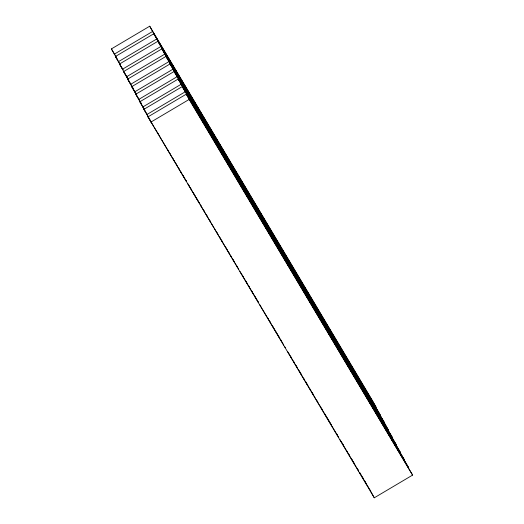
<?xml version="1.0" encoding="UTF-8"?>
<svg xmlns="http://www.w3.org/2000/svg" width="524" height="524" viewBox="0 0 524 524"><rect width="100%" height="100%" fill="white"/><g stroke="black" fill="none" stroke-linecap="round" stroke-linejoin="round"><path stroke-width="0.79" d="M117.736 60.064L111.402 48.909L149.713 26.2L373.167 401.856L376.016 407.141L374.621 407.967M114.245 54.195L152.563 31.486L149.713 26.2M120.638 65.657L115.463 56.461L153.781 33.752L380.077 414.687L153.781 33.752M118.313 61.747L156.624 39.038M124.312 72.554L119.531 64.007L157.842 41.298L384.144 422.239L157.842 41.298M122.374 69.292L160.691 46.584M129.546 82.065L123.599 71.559L161.909 48.85L385.363 424.506L388.205 429.791L386.817 430.617M126.441 76.845L164.759 54.136L161.909 48.85M134 90.266L127.66 79.111L165.977 56.402L392.273 437.337L165.977 56.402M130.509 84.397L168.82 61.688M138.061 97.818L131.727 86.663L170.038 63.948L396.341 444.889L170.038 63.948M134.57 91.942L172.887 69.234M141.742 104.715L135.795 94.209L174.106 71.5L400.401 452.441L174.106 71.5M138.637 99.495L176.955 76.786M145.803 112.26L139.856 101.761L178.173 79.052L404.469 459.993L178.173 79.052M142.705 107.047L181.016 84.338M151.036 121.771L143.923 109.313L182.234 86.604L408.537 467.539L182.234 86.604M146.766 114.599L185.083 91.883M147.984 116.859L186.302 94.15L412.598 475.091L374.287 497.8L147.984 116.859L152.255 124.037M150.833 122.144L189.151 99.436L186.302 94.15M152.563 31.486L376.016 407.141M164.759 54.136L388.205 429.791M189.151 99.436L412.598 475.091M111.402 48.909L113.341 52.171M113.728 52.819L114.894 54.778M115.28 55.433L116.053 56.736M115.463 56.461L118.568 61.675M118.955 62.33L119.734 63.633M121.024 66.312L122.963 69.568M119.531 64.007L123.022 69.882M124.705 73.209L125.865 75.161M126.258 75.816L127.031 77.12M123.599 71.559L127.09 77.428M127.476 78.083L128.249 79.386M129.932 82.713L130.705 84.017M127.66 79.111L131.93 86.283M132.317 86.938L133.482 88.89M135.159 92.224L135.939 93.527M131.727 86.663L134.832 91.877M135.218 92.532L136.384 94.484M135.795 94.209L140.059 101.381M140.445 102.036L141.225 103.339M139.856 101.761L142.187 105.671M142.574 106.326L144.513 109.588M146.196 112.915L147.355 114.874M143.923 109.313L145.862 112.568M146.248 113.223L147.414 115.182M147.801 115.83L148.58 117.134M157.239 132.205L158.019 133.509M158.792 134.812L159.571 136.116M167.719 149.812L168.492 151.115M169.265 152.425L170.045 153.728M172.37 157.639L173.149 158.942M173.922 160.246L174.702 161.549M175.861 163.508L177.027 165.466M178.193 167.425L179.352 169.376M180.518 171.335L181.684 173.293M182.843 175.245L184.009 177.204M185.175 179.162L186.334 181.121M188.666 185.031L189.439 186.334M190.219 187.638L190.991 188.941M193.323 192.858L194.096 194.162M194.869 195.465L195.649 196.769M196.035 197.424L198.753 201.989M199.14 202.637L199.913 203.941M200.692 205.251L201.465 206.554M203.797 210.465L204.57 211.768M206.508 215.03L207.288 216.333M209.613 220.25L210.393 221.554M216.982 232.643L217.761 233.946M220.087 237.857L220.866 239.16M221.639 240.464L222.418 241.767M225.91 247.642L227.069 249.594M228.235 251.553L229.401 253.511M230.56 255.463L231.726 257.422M232.892 259.38L234.051 261.338M236.383 265.249L237.156 266.552M237.935 267.856L238.708 269.159M241.04 273.076L241.813 274.38M242.586 275.683L243.365 276.986M245.691 280.903L246.47 282.207M246.856 282.855L247.629 284.159M248.409 285.469L249.182 286.772M251.513 290.682L252.286 291.986M253.066 293.289L253.839 294.599M255.005 296.551L256.943 299.813M257.33 300.468L258.496 302.42M267.803 318.075L268.583 319.378M269.356 320.681L270.135 321.985M272.46 325.902L273.233 327.205M274.013 328.509L274.786 329.812M275.952 331.771L277.89 335.033M278.277 335.681L279.443 337.639M280.609 339.598L281.768 341.556M288.75 353.294L289.53 354.597M290.303 355.901L291.082 357.204M293.407 361.121L294.187 362.425M296.126 365.686L296.898 366.99M299.23 370.9L300.003 372.204M300.783 373.507L301.555 374.817M303.881 378.728L304.66 380.031M305.433 381.334L306.213 382.638M306.599 383.293L308.538 386.555M309.704 388.513L310.863 390.465M312.029 392.424L313.195 394.382M317.072 400.899L317.852 402.203M320.177 406.12L320.95 407.423M321.729 408.727L322.502 410.03M324.834 413.947L325.607 415.25M325.993 415.899L327.159 417.857M327.546 418.512L330.264 423.078M330.651 423.726L331.423 425.029M336.467 433.512L337.246 434.815M338.019 436.119L338.799 437.422M341.124 441.339L341.903 442.642M342.676 443.946L343.456 445.249M346.947 451.118L347.72 452.422M348.493 453.725L349.272 455.035M351.597 458.945L352.377 460.249M353.15 461.552L353.929 462.856M357.42 468.731L358.58 470.683M359.746 472.641L360.912 474.6M362.071 476.552L363.237 478.51M364.403 480.469L365.562 482.421M365.955 483.076L366.728 484.379M367.894 486.338L368.667 487.641M369.446 488.944L370.219 490.248M152.641 124.686L153.807 126.644M154.194 127.293L156.912 131.858M157.298 132.513L158.464 134.472M159.624 136.423L161.562 139.685M161.955 140.34L163.115 142.299M163.508 142.947L166.219 147.513M166.606 148.168L167.772 150.119M168.158 150.774L175.92 163.816M177.086 165.774L177.859 167.077M178.632 168.381L179.411 169.684M179.798 170.339L182.516 174.905M182.902 175.56L184.068 177.512M184.455 178.167L186.393 181.428M187.559 183.38L188.332 184.684M189.112 185.994L189.885 187.297M190.271 187.946L192.989 192.511M193.376 193.166L194.542 195.124M194.928 195.773L197.646 200.338M198.033 200.993L199.192 202.945M200.358 204.904L201.524 206.862M201.91 207.511L204.629 212.076M205.015 212.731L206.181 214.689M206.567 215.338L209.279 219.903M209.672 220.558L210.831 222.517M211.224 223.165L213.936 227.73M214.323 228.385L215.488 230.337M215.875 230.992L218.593 235.558M218.98 236.206L224.41 245.337M224.796 245.992L225.962 247.95M226.348 248.599L229.067 253.164M229.453 253.819L230.233 255.123M230.619 255.778L231.785 257.729M232.171 258.384L234.883 262.95M235.276 263.598L236.049 264.902M236.828 266.212L237.601 267.515M239.927 271.425L240.706 272.729M241.092 273.384L242.258 275.342M242.645 275.991L245.363 280.556M245.749 281.211L246.909 283.163M247.302 283.818L249.241 287.08M249.627 287.728L252.345 292.294M252.732 292.949L253.898 294.907M254.284 295.556L256.996 300.121M257.389 300.776L258.548 302.734M259.714 304.686L261.653 307.948M262.039 308.603L263.205 310.555M263.592 311.21L266.31 315.776M266.696 316.424L267.862 318.382M268.249 319.037L272.126 325.555M272.513 326.21L273.679 328.168M274.065 328.817L276.783 333.382M277.17 334.037L278.336 335.995M278.722 336.644L283.766 345.12M284.539 346.43L285.318 347.733M287.643 351.643L288.423 352.947M289.196 354.25L289.975 355.56M290.362 356.209L293.073 360.774M293.466 361.429L294.626 363.381M295.019 364.036L297.73 368.601M298.117 369.256L299.283 371.208M299.669 371.863L304.713 380.339M305.106 380.994L306.265 382.952M306.651 383.601L307.431 384.904M308.597 386.863L309.37 388.166M310.143 389.47L310.922 390.773M311.308 391.428L314.027 395.993M314.413 396.642L315.579 398.6M315.965 399.255L318.677 403.821M319.07 404.469L319.843 405.773M320.623 407.083L321.395 408.386M321.782 409.034L324.5 413.6M324.887 414.255L326.052 416.213M326.439 416.862L329.157 421.427M329.544 422.082L331.482 425.337M331.869 425.992L333.035 427.951M333.421 428.599L336.139 433.165M336.526 433.82L337.692 435.778M340.017 439.688L340.79 440.992M341.183 441.647L342.342 443.599M342.735 444.254L345.447 448.819M345.833 449.474L346.999 451.426M347.386 452.081L350.104 456.646M350.491 457.295L355.92 466.426M356.313 467.081L357.086 468.384M357.859 469.687L358.639 470.991M359.805 472.949L361.743 476.211M362.13 476.86L363.296 478.818M363.682 479.473L366.394 484.038M366.787 484.687L367.56 485.99M368.339 487.3L369.112 488.604M370.278 490.556L374.287 497.8"/></g></svg>
